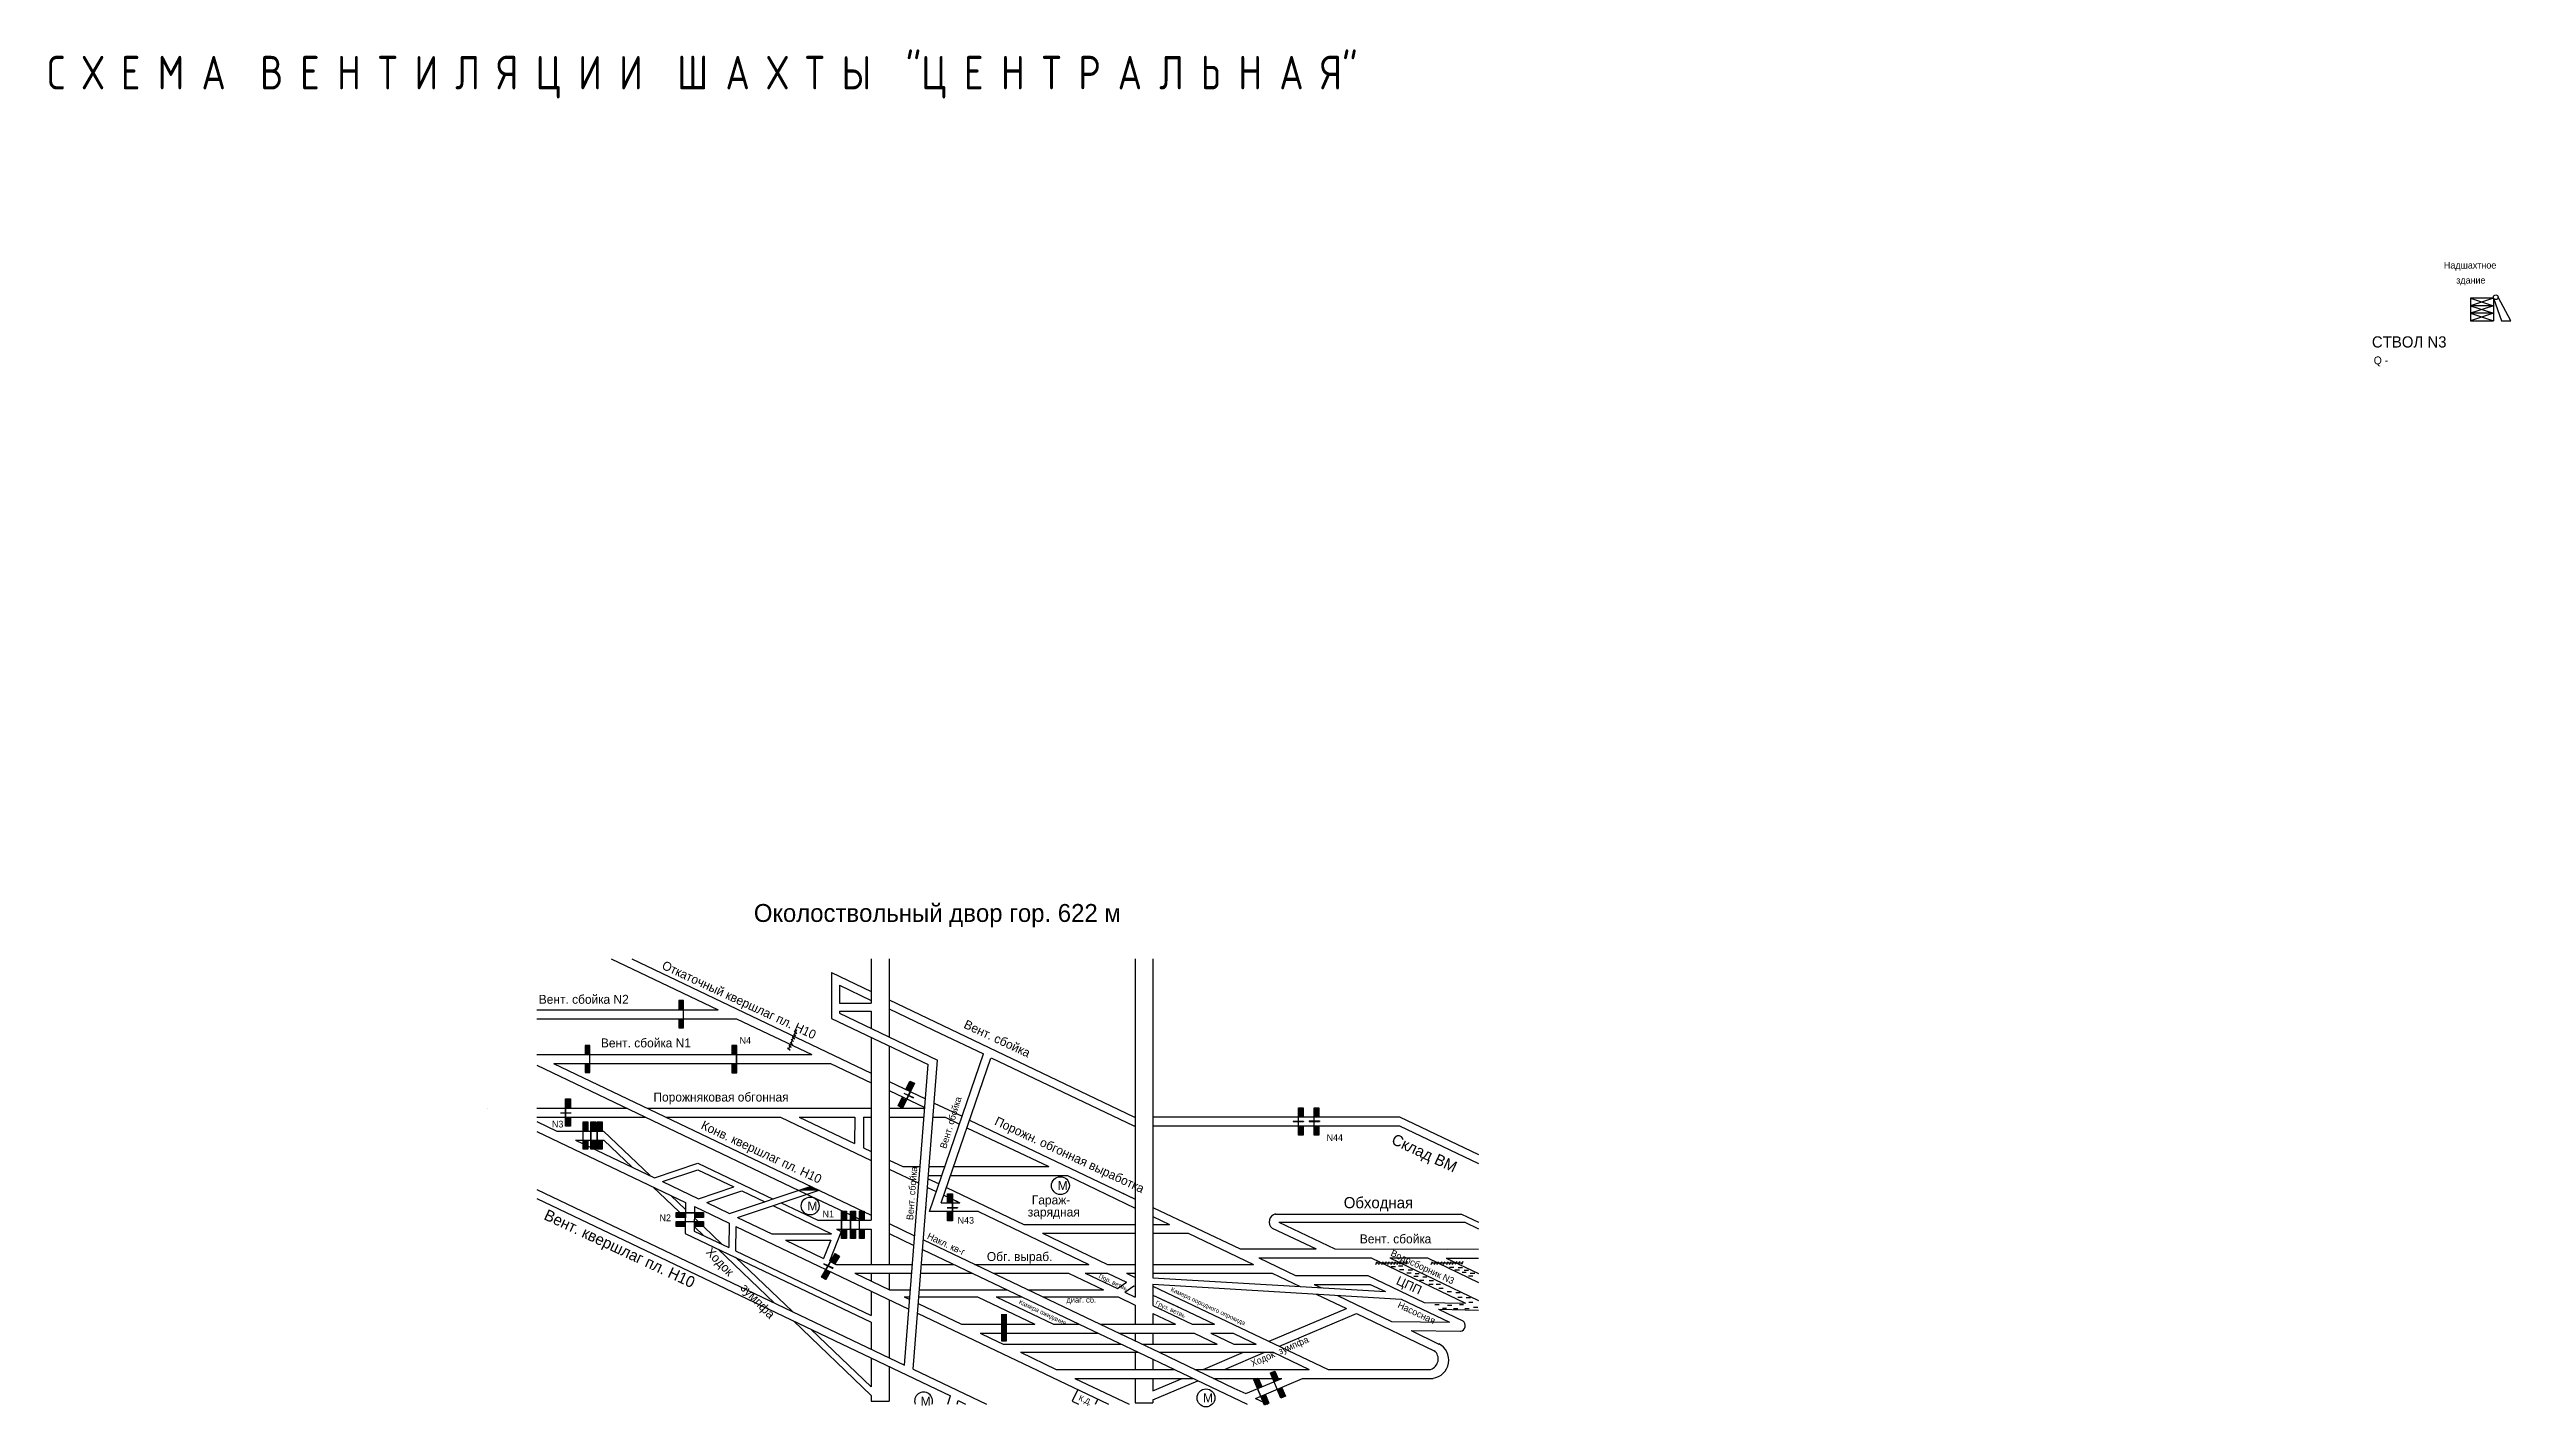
# Model space of a CAD drawing. Header units: millimetres. Extents: x -920 to 181, y -190 to 417.
import ezdxf

# ---------------------------------------------------------------- set-up
doc = ezdxf.new("R2010")
doc.units = ezdxf.units.MM
for name, color, linetype in [('Датчики метана', 7, 'Continuous'), ('Двери', 7, 'Continuous'), ('Номера перемычек', 7, 'Continuous')]:
    doc.layers.add(name, color=color, linetype=linetype)
doc.styles.add('ESKD', font='Eskdwin')

msp = doc.modelspace()

# ---------------------------------------------------------------- hatches: boundary and pattern name
for points in [[(-691.5, -58.3), (-691.5, -58.4), (-689.2, -58.4), (-689.2, -58.3)], [(-686.8, -58.4), (-686.8, -58.3), (-689.1, -58.3), (-689.1, -58.4)], [(-579.5, -91.2), (-585, -93), (-575.9, -92.9)], [(-574, -125.7), (-574, -125.8), (-571.9, -126.8), (-571.9, -126.7)], [(-569.8, -127.9), (-569.7, -127.7), (-571.8, -126.7), (-571.8, -126.9)]]:
    msp.add_hatch(color=256).paths.add_polyline_path(points)
at = {"layer": 'Двери'}
h = msp.add_hatch(color=256, dxfattribs=at)
h.paths.add_polyline_path([(-638.7, -12.3), (-638.7, -8.2), (-636.5, -8.2), (-636.5, -12.3), (-636.6, -12.3), (-636.6, -8.3), (-638.6, -8.3), (-638.6, -12.3)])
h.paths.add_polyline_path([(-636.6, -16.3), (-636.6, -12.3), (-636.5, -12.3), (-636.5, -16.3)])
h.paths.add_polyline_path([(-638.7, -20.4), (-638.7, -16.3), (-638.6, -16.3), (-638.6, -20.3), (-636.6, -20.3), (-636.6, -16.3), (-636.5, -16.3), (-636.5, -20.4)])
h = msp.add_hatch(color=3, dxfattribs=at)
h.paths.add_polyline_path([(-638.6, -8.3), (-636.6, -8.3), (-636.6, -12.3), (-638.6, -12.3)])
h.paths.add_polyline_path([(-636.6, -20.3), (-638.6, -20.3), (-638.6, -16.3), (-636.6, -16.3)])
h = msp.add_hatch(color=256, dxfattribs=at)
h.paths.add_polyline_path([(-680.6, -32.3), (-680.6, -28.2), (-678.4, -28.2), (-678.4, -32.3), (-678.5, -32.3), (-678.5, -28.3), (-680.5, -28.3), (-680.5, -32.3)])
h.paths.add_polyline_path([(-678.5, -36.3), (-678.5, -32.3), (-678.4, -32.3), (-678.4, -36.3)])
h.paths.add_polyline_path([(-680.6, -40.4), (-680.6, -36.3), (-680.5, -36.3), (-680.5, -40.3), (-678.5, -40.3), (-678.5, -36.3), (-678.4, -36.3), (-678.4, -40.4)])
h = msp.add_hatch(color=3, dxfattribs=at)
h.paths.add_polyline_path([(-680.5, -28.3), (-678.5, -28.3), (-678.5, -32.3), (-680.5, -32.3)])
h.paths.add_polyline_path([(-678.5, -40.3), (-680.5, -40.3), (-680.5, -36.3), (-678.5, -36.3)])
h = msp.add_hatch(color=256, dxfattribs=at)
h.paths.add_polyline_path([(-614.9, -32.3), (-614.9, -28.2), (-612.7, -28.2), (-612.7, -32.3), (-612.8, -32.3), (-612.8, -28.3), (-614.8, -28.3), (-614.8, -32.3)])
h.paths.add_polyline_path([(-612.8, -36.3), (-612.8, -32.3), (-612.7, -32.3), (-612.7, -36.3)])
h.paths.add_polyline_path([(-614.9, -40.4), (-614.9, -36.3), (-614.8, -36.3), (-614.8, -40.3), (-612.8, -40.3), (-612.8, -36.3), (-612.7, -36.3), (-612.7, -40.4)])
h = msp.add_hatch(color=3, dxfattribs=at)
h.paths.add_polyline_path([(-614.8, -28.3), (-612.8, -28.3), (-612.8, -32.3), (-614.8, -32.3)])
h.paths.add_polyline_path([(-612.8, -40.3), (-614.8, -40.3), (-614.8, -36.3), (-612.8, -36.3)])
h = msp.add_hatch(color=256, dxfattribs=at)
h.paths.add_polyline_path([(-687.1, -56.2), (-687.1, -52.1), (-689.3, -52.1), (-689.3, -56.2), (-689.2, -56.2), (-689.2, -52.2), (-687.2, -52.2), (-687.2, -56.2)])
h.paths.add_polyline_path([(-689.2, -60.2), (-689.2, -56.2), (-689.3, -56.2), (-689.3, -60.2)])
h.paths.add_polyline_path([(-687.1, -64.3), (-687.1, -60.2), (-687.2, -60.2), (-687.2, -64.2), (-689.2, -64.2), (-689.2, -60.2), (-689.3, -60.2), (-689.3, -64.3)])
h = msp.add_hatch(color=3, dxfattribs=at)
h.paths.add_polyline_path([(-687.2, -52.2), (-689.2, -52.2), (-689.2, -56.2), (-687.2, -56.2)])
h.paths.add_polyline_path([(-689.2, -64.2), (-687.2, -64.2), (-687.2, -60.2), (-689.2, -60.2)])
h = msp.add_hatch(color=256, dxfattribs=at)
h.paths.add_polyline_path([(-538.8, -51.5), (-540.6, -55.2), (-538.6, -56.2), (-536.8, -52.5), (-536.9, -52.4), (-538.6, -56), (-540.4, -55.2), (-538.7, -51.6)])
h.paths.add_polyline_path([(-535.2, -48.8), (-536.9, -52.4), (-536.8, -52.5), (-535.1, -48.8)])
h.paths.add_polyline_path([(-535.3, -44.2), (-537.1, -47.9), (-537, -47.9), (-535.3, -44.3), (-533.5, -45.2), (-535.2, -48.8), (-535.1, -48.8), (-533.3, -45.1)])
h = msp.add_hatch(color=3, dxfattribs=at)
h.paths.add_polyline_path([(-540.4, -55.2), (-538.6, -56), (-536.9, -52.4), (-538.7, -51.6)])
h.paths.add_polyline_path([(-533.5, -45.2), (-535.3, -44.3), (-537, -47.9), (-535.2, -48.8)])
h = msp.add_hatch(color=256, dxfattribs=at)
h.paths.add_polyline_path([(-538, -49.5), (-538, -49.6), (-536, -50.5), (-536, -50.4)])
h.paths.add_polyline_path([(-535.9, -50.5), (-535.9, -50.6), (-533.8, -51.6), (-533.7, -51.5)])
h = msp.add_hatch(color=256, dxfattribs=at)
h.paths.add_polyline_path([(-679.3, -66.5), (-679.3, -62.4), (-681.5, -62.4), (-681.5, -66.5), (-681.4, -66.5), (-681.4, -62.5), (-679.4, -62.5), (-679.4, -66.5)])
h.paths.add_polyline_path([(-681.4, -70.5), (-681.4, -66.5), (-681.5, -66.5), (-681.5, -70.5)])
h.paths.add_polyline_path([(-679.3, -74.6), (-679.3, -70.5), (-679.4, -70.5), (-679.4, -74.5), (-681.4, -74.5), (-681.4, -70.5), (-681.5, -70.5), (-681.5, -74.6)])
h = msp.add_hatch(color=3, dxfattribs=at)
h.paths.add_polyline_path([(-679.4, -62.5), (-681.4, -62.5), (-681.4, -66.5), (-679.4, -66.5)])
h.paths.add_polyline_path([(-681.4, -74.5), (-679.4, -74.5), (-679.4, -70.5), (-681.4, -70.5)])
h = msp.add_hatch(color=256, dxfattribs=at)
h.paths.add_polyline_path([(-675.8, -66.5), (-675.8, -62.4), (-678, -62.4), (-678, -66.5), (-677.9, -66.5), (-677.9, -62.5), (-675.9, -62.5), (-675.9, -66.5)])
h.paths.add_polyline_path([(-677.9, -70.5), (-677.9, -66.5), (-678, -66.5), (-678, -70.5)])
h.paths.add_polyline_path([(-675.8, -74.6), (-675.8, -70.5), (-675.9, -70.5), (-675.9, -74.5), (-677.9, -74.5), (-677.9, -70.5), (-678, -70.5), (-678, -74.6)])
h = msp.add_hatch(color=3, dxfattribs=at)
h.paths.add_polyline_path([(-675.9, -62.5), (-677.9, -62.5), (-677.9, -66.5), (-675.9, -66.5)])
h.paths.add_polyline_path([(-677.9, -74.5), (-675.9, -74.5), (-675.9, -70.5), (-677.9, -70.5)])
h = msp.add_hatch(color=256, dxfattribs=at)
h.paths.add_polyline_path([(-672.9, -66.5), (-672.9, -62.4), (-675.1, -62.4), (-675.1, -66.5), (-675, -66.5), (-675, -62.5), (-673, -62.5), (-673, -66.5)])
h.paths.add_polyline_path([(-675, -70.5), (-675, -66.5), (-675.1, -66.5), (-675.1, -70.5)])
h.paths.add_polyline_path([(-672.9, -74.6), (-672.9, -70.5), (-673, -70.5), (-673, -74.5), (-675, -74.5), (-675, -70.5), (-675.1, -70.5), (-675.1, -74.6)])
h = msp.add_hatch(color=3, dxfattribs=at)
h.paths.add_polyline_path([(-673, -62.5), (-675, -62.5), (-675, -66.5), (-673, -66.5)])
h.paths.add_polyline_path([(-675, -74.5), (-673, -74.5), (-673, -70.5), (-675, -70.5)])
h = msp.add_hatch(color=256, dxfattribs=at)
h.paths.add_polyline_path([(-359.4, -60.2), (-359.4, -56.1), (-361.6, -56.1), (-361.6, -60.2), (-361.5, -60.2), (-361.5, -56.2), (-359.5, -56.2), (-359.5, -60.2)])
h.paths.add_polyline_path([(-361.5, -64.2), (-361.5, -60.2), (-361.6, -60.2), (-361.6, -64.2)])
h.paths.add_polyline_path([(-359.4, -68.3), (-359.4, -64.2), (-359.5, -64.2), (-359.5, -68.2), (-361.5, -68.2), (-361.5, -64.2), (-361.6, -64.2), (-361.6, -68.3)])
h = msp.add_hatch(color=3, dxfattribs=at)
h.paths.add_polyline_path([(-359.5, -56.2), (-361.5, -56.2), (-361.5, -60.2), (-359.5, -60.2)])
h.paths.add_polyline_path([(-361.5, -68.2), (-359.5, -68.2), (-359.5, -64.2), (-361.5, -64.2)])
h = msp.add_hatch(color=256, dxfattribs=at)
h.paths.add_polyline_path([(-352.4, -60.2), (-352.4, -56.1), (-354.6, -56.1), (-354.6, -60.2), (-354.5, -60.2), (-354.5, -56.2), (-352.5, -56.2), (-352.5, -60.2)])
h.paths.add_polyline_path([(-354.5, -64.2), (-354.5, -60.2), (-354.6, -60.2), (-354.6, -64.2)])
h.paths.add_polyline_path([(-352.4, -68.3), (-352.4, -64.2), (-352.5, -64.2), (-352.5, -68.2), (-354.5, -68.2), (-354.5, -64.2), (-354.6, -64.2), (-354.6, -68.3)])
h = msp.add_hatch(color=3, dxfattribs=at)
h.paths.add_polyline_path([(-352.5, -56.2), (-354.5, -56.2), (-354.5, -60.2), (-352.5, -60.2)])
h.paths.add_polyline_path([(-354.5, -68.2), (-352.5, -68.2), (-352.5, -64.2), (-354.5, -64.2)])
h = msp.add_hatch(color=256, dxfattribs=at)
h.paths.add_polyline_path([(-518.5, -102.6), (-518.5, -106.7), (-516.3, -106.7), (-516.3, -102.6), (-516.4, -102.6), (-516.4, -106.6), (-518.4, -106.6), (-518.4, -102.6)])
h.paths.add_polyline_path([(-516.4, -98.6), (-516.4, -102.6), (-516.3, -102.6), (-516.3, -98.6)])
h.paths.add_polyline_path([(-518.5, -94.5), (-518.5, -98.6), (-518.4, -98.6), (-518.4, -94.6), (-516.4, -94.6), (-516.4, -98.6), (-516.3, -98.6), (-516.3, -94.5)])
h = msp.add_hatch(color=3, dxfattribs=at)
h.paths.add_polyline_path([(-518.4, -106.6), (-516.4, -106.6), (-516.4, -102.6), (-518.4, -102.6)])
h.paths.add_polyline_path([(-516.4, -94.6), (-518.4, -94.6), (-518.4, -98.6), (-516.4, -98.6)])
h = msp.add_hatch(color=256, dxfattribs=at)
h.paths.add_polyline_path([(-631.7, -105.1), (-627.6, -105.1), (-627.6, -102.9), (-631.7, -102.9), (-631.7, -103), (-627.7, -103), (-627.7, -105), (-631.7, -105)])
h.paths.add_polyline_path([(-635.7, -103), (-631.7, -103), (-631.7, -102.9), (-635.7, -102.9)])
h.paths.add_polyline_path([(-639.8, -105.1), (-635.7, -105.1), (-635.7, -105), (-639.7, -105), (-639.7, -103), (-635.7, -103), (-635.7, -102.9), (-639.8, -102.9)])
h = msp.add_hatch(color=256, dxfattribs=at)
h.paths.add_polyline_path([(-631.7, -109.1), (-627.6, -109.1), (-627.6, -106.9), (-631.7, -106.9), (-631.7, -107), (-627.7, -107), (-627.7, -109), (-631.7, -109)])
h.paths.add_polyline_path([(-635.7, -107), (-631.7, -107), (-631.7, -106.9), (-635.7, -106.9)])
h.paths.add_polyline_path([(-639.8, -109.1), (-635.7, -109.1), (-635.7, -109), (-639.7, -109), (-639.7, -107), (-635.7, -107), (-635.7, -106.9), (-639.8, -106.9)])
h = msp.add_hatch(color=3, dxfattribs=at)
h.paths.add_polyline_path([(-627.7, -105), (-627.7, -103), (-631.7, -103), (-631.7, -105)])
h.paths.add_polyline_path([(-639.7, -103), (-639.7, -105), (-635.7, -105), (-635.7, -103)])
h = msp.add_hatch(color=3, dxfattribs=at)
h.paths.add_polyline_path([(-627.7, -109), (-627.7, -107), (-631.7, -107), (-631.7, -109)])
h.paths.add_polyline_path([(-639.7, -107), (-639.7, -109), (-635.7, -109), (-635.7, -107)])
h = msp.add_hatch(color=256, dxfattribs=at)
h.paths.add_polyline_path([(-563.7, -106.4), (-563.7, -102.3), (-565.9, -102.3), (-565.9, -106.4), (-565.8, -106.4), (-565.8, -102.4), (-563.8, -102.4), (-563.8, -106.4)])
h.paths.add_polyline_path([(-565.8, -110.4), (-565.8, -106.4), (-565.9, -106.4), (-565.9, -110.4)])
h.paths.add_polyline_path([(-563.7, -114.5), (-563.7, -110.4), (-563.8, -110.4), (-563.8, -114.4), (-565.8, -114.4), (-565.8, -110.4), (-565.9, -110.4), (-565.9, -114.5)])
h = msp.add_hatch(color=3, dxfattribs=at)
h.paths.add_polyline_path([(-563.8, -102.4), (-565.8, -102.4), (-565.8, -106.4), (-563.8, -106.4)])
h.paths.add_polyline_path([(-565.8, -114.4), (-563.8, -114.4), (-563.8, -110.4), (-565.8, -110.4)])
h = msp.add_hatch(color=256, dxfattribs=at)
h.paths.add_polyline_path([(-559.7, -106.4), (-559.7, -102.3), (-561.9, -102.3), (-561.9, -106.4), (-561.8, -106.4), (-561.8, -102.4), (-559.8, -102.4), (-559.8, -106.4)])
h.paths.add_polyline_path([(-561.8, -110.4), (-561.8, -106.4), (-561.9, -106.4), (-561.9, -110.4)])
h.paths.add_polyline_path([(-559.7, -114.5), (-559.7, -110.4), (-559.8, -110.4), (-559.8, -114.4), (-561.8, -114.4), (-561.8, -110.4), (-561.9, -110.4), (-561.9, -114.5)])
h = msp.add_hatch(color=3, dxfattribs=at)
h.paths.add_polyline_path([(-559.8, -102.4), (-561.8, -102.4), (-561.8, -106.4), (-559.8, -106.4)])
h.paths.add_polyline_path([(-561.8, -114.4), (-559.8, -114.4), (-559.8, -110.4), (-561.8, -110.4)])
h = msp.add_hatch(color=256, dxfattribs=at)
h.paths.add_polyline_path([(-555.7, -106.4), (-555.7, -102.3), (-557.9, -102.3), (-557.9, -106.4), (-557.8, -106.4), (-557.8, -102.4), (-555.8, -102.4), (-555.8, -106.4)])
h.paths.add_polyline_path([(-557.8, -110.4), (-557.8, -106.4), (-557.9, -106.4), (-557.9, -110.4)])
h.paths.add_polyline_path([(-555.7, -114.5), (-555.7, -110.4), (-555.8, -110.4), (-555.8, -114.4), (-557.8, -114.4), (-557.8, -110.4), (-557.9, -110.4), (-557.9, -114.5)])
h = msp.add_hatch(color=3, dxfattribs=at)
h.paths.add_polyline_path([(-555.8, -102.4), (-557.8, -102.4), (-557.8, -106.4), (-555.8, -106.4)])
h.paths.add_polyline_path([(-557.8, -114.4), (-555.8, -114.4), (-555.8, -110.4), (-557.8, -110.4)])
h = msp.add_hatch(color=256, dxfattribs=at)
h.paths.add_polyline_path([(-568.9, -125.9), (-566.8, -122.4), (-568.8, -121.3), (-570.8, -124.8), (-570.7, -124.9), (-568.7, -121.4), (-567, -122.4), (-569, -125.9)])
h.paths.add_polyline_path([(-572.7, -128.3), (-570.7, -124.9), (-570.8, -124.8), (-572.8, -128.3)])
h.paths.add_polyline_path([(-572.9, -132.9), (-570.9, -129.4), (-571, -129.3), (-573, -132.8), (-574.7, -131.8), (-572.7, -128.3), (-572.8, -128.3), (-574.8, -131.8)])
h = msp.add_hatch(color=3, dxfattribs=at)
h.paths.add_polyline_path([(-567, -122.4), (-568.7, -121.4), (-570.7, -124.9), (-569, -125.9)])
h.paths.add_polyline_path([(-574.7, -131.8), (-573, -132.8), (-571, -129.3), (-572.7, -128.3)])
h = msp.add_hatch(color=256, dxfattribs=at)
h.paths.add_polyline_path([(-492.1, -160.5), (-492.1, -156.4), (-492.2, -156.4), (-492.2, -160.4), (-494.2, -160.4), (-494.2, -156.4), (-494.3, -156.4), (-494.3, -160.5)])
h.paths.add_polyline_path([(-492.2, -156.4), (-492.1, -156.4), (-492.1, -148.3), (-494.3, -148.3), (-494.3, -156.4), (-494.2, -156.4), (-494.2, -148.4), (-492.2, -148.4)])
h = msp.add_hatch(color=3, dxfattribs=at)
h.paths.add_polyline_path([(-494.2, -160.4), (-492.2, -160.4), (-492.2, -156.4), (-494.2, -156.4)])
h.paths.add_polyline_path([(-492.2, -152.4), (-494.2, -152.4), (-494.2, -156.4), (-492.2, -156.4)])
h.paths.add_polyline_path([(-492.2, -152.4), (-492.2, -148.4), (-494.2, -148.4), (-494.2, -152.4)])
h = msp.add_hatch(color=256, dxfattribs=at)
h.paths.add_polyline_path([(-370.5, -177.6), (-372.1, -173.8), (-374.1, -174.6), (-372.5, -178.4), (-372.5, -178.4), (-374, -174.7), (-372.2, -173.9), (-370.6, -177.6)])
h.paths.add_polyline_path([(-370.9, -182.1), (-372.5, -178.4), (-372.5, -178.4), (-371, -182.1)])
h.paths.add_polyline_path([(-367.4, -185), (-369, -181.3), (-369.1, -181.3), (-367.5, -185), (-369.4, -185.8), (-370.9, -182.1), (-371, -182.1), (-369.4, -185.9)])
h = msp.add_hatch(color=3, dxfattribs=at)
h.paths.add_polyline_path([(-372.2, -173.9), (-374, -174.7), (-372.5, -178.4), (-370.6, -177.6)])
h.paths.add_polyline_path([(-369.4, -185.8), (-367.5, -185), (-369.1, -181.3), (-370.9, -182.1)])
h = msp.add_hatch(color=256, dxfattribs=at)
h.paths.add_polyline_path([(-377.9, -180.7), (-379.5, -176.9), (-381.5, -177.7), (-379.9, -181.5), (-379.8, -181.5), (-381.4, -177.8), (-379.5, -177), (-378, -180.7)])
h.paths.add_polyline_path([(-378.3, -185.2), (-379.8, -181.5), (-379.9, -181.5), (-378.4, -185.2)])
h.paths.add_polyline_path([(-374.8, -188.1), (-376.3, -184.4), (-376.4, -184.4), (-374.9, -188.1), (-376.7, -188.9), (-378.3, -185.2), (-378.4, -185.2), (-376.8, -189)])
h = msp.add_hatch(color=3, dxfattribs=at)
h.paths.add_polyline_path([(-379.5, -177), (-381.4, -177.8), (-379.8, -181.5), (-378, -180.7)])
h.paths.add_polyline_path([(-376.7, -188.9), (-374.9, -188.1), (-376.4, -184.4), (-378.3, -185.2)])

# ---------------------------------------------------------------- linework, layer by layer
for p, q in [((172.9, 305.8), (162.6, 302.5)), ((162.6, 305.8), (172.9, 302.5)), ((172.9, 305.8), (162.6, 305.8)), ((162.6, 305.8), (162.6, 295.8)), ((162.6, 302.5), (172.9, 299.2)), ((172.9, 302.5), (162.6, 299.2)), ((172.9, 302.5), (162.6, 302.5)), ((172.9, 299.2), (162.6, 295.8)), ((162.6, 299.2), (172.9, 295.8)), ((172.9, 299.2), (162.6, 299.2)), ((172.9, 305.8), (176.4, 295.8)), ((172.9, 305.8), (172.9, 295.8)), ((180.6, 295.8), (174.9, 306.3)), ((162.6, 295.8), (172.9, 295.8)), ((162.6, 295.8), (162.6, 295.8)), ((176.4, 295.8), (180.6, 295.8)), ((-668.9, 10.5), (-621.1, -12.3)), ((-659.6, 10.5), (-552.6, -40.6)), ((-570.4, 4.4), (-552.6, -4.1)), ((-570.4, 4.4), (-570.4, -16.2)), ((-552.6, 10.5), (-552.6, -9.3)), ((-544.6, 10.5), (-544.6, -7.9)), ((-434.6, 10.5), (-434.6, -140.7)), ((-426.6, 10.5), (-426.6, -132.1)), ((-566.8, -1.3), (-552.6, -8.1)), ((-566.8, -1.3), (-566.8, -9.3)), ((-566.8, -9.3), (-552.6, -9.3)), ((-544.6, -7.9), (-544.6, -24.4)), ((-544.6, -7.9), (-435.1, -60.2)), ((-702.2, -12.3), (-621.1, -12.3)), ((-702.2, -16.3), (-612.8, -16.3)), ((-612.8, -16.3), (-579.2, -32.3)), ((-586, -21.3), (-589.7, -30.2)), ((-587, -21.8), (-585.9, -22.9)), ((-570.4, -16.2), (-527.1, -36.8)), ((-566.8, -12.9), (-552.6, -12.9)), ((-566.8, -12.9), (-566.8, -13.8)), ((-566.8, -13.8), (-522.9, -34.8)), ((-552.6, -12.9), (-552.6, -20.6)), ((-544.6, -11.9), (-521.3, -23)), ((-702.2, -32.3), (-579.2, -32.3)), ((-590, -29.3), (-588.9, -30.4)), ((-589.4, -28), (-588.4, -29.1)), ((-588.9, -26.8), (-587.8, -27.9)), ((-588.4, -25.4), (-587.3, -26.5)), ((-587.9, -24.2), (-586.8, -25.3)), ((-587.4, -23), (-586.4, -24.1)), ((-552.6, -24.7), (-552.6, -106.4)), ((-544.6, -28.5), (-544.6, -126.1)), ((-526.5, -102.5), (-502.4, -32)), ((-522, -22.7), (-502.4, -32)), ((-702.2, -37.1), (-585, -93)), ((-694.7, -36.3), (-552.6, -104.1)), ((-694.6, -36.3), (-570.8, -36.3)), ((-570.8, -36.3), (-552.6, -45)), ((-537.8, -171.1), (-527.1, -36.8)), ((-533.9, -173), (-522.9, -34.8)), ((-521.3, -98.6), (-499.1, -33.9)), ((-499, -33.7), (-435.1, -64.2)), ((-544.6, -44.4), (-528.3, -52.1)), ((-544.6, -48.4), (-528.6, -56)), ((-524.5, -54), (-512, -59.9)), ((-724, -56.3), (-724, -56.3)), ((-702.2, -56.3), (-662, -56.3)), ((-702.2, -60.3), (-653.6, -60.3)), ((-702.2, -62.3), (-693.2, -66.5)), ((-652.7, -56.3), (-552.6, -56.3)), ((-644.3, -60.3), (-593.2, -60.3)), ((-593.2, -60.3), (-552.6, -79.7)), ((-584.8, -60.3), (-560.1, -72.1)), ((-584.8, -60.3), (-560, -60.3)), ((-560, -60.3), (-560.1, -72.1)), ((-556, -60.3), (-556.1, -74)), ((-556, -60.3), (-552.6, -60.3)), ((-544.6, -56.3), (-528.7, -56.3)), ((-544.6, -60.3), (-529, -60.3)), ((-525, -60.3), (-519.6, -60.3)), ((-519.6, -60.3), (-513.1, -63.4)), ((-509.8, -65), (-473.2, -82.4)), ((-508.6, -61.6), (-434.6, -96.9)), ((-435.1, -60.2), (-434.6, -60.2)), ((-435.1, -64.2), (-434.6, -64.2)), ((-426.6, -60.2), (-316.3, -60.2)), ((-426.6, -64.2), (-316.3, -64.2)), ((-316.3, -60.2), (-281, -77)), ((-316.3, -64.2), (-281, -81)), ((-702.2, -66.7), (-635.6, -98.5)), ((-693.2, -66.5), (-672.3, -66.5)), ((-684.9, -70.5), (-672.2, -70.5)), ((-684.9, -70.5), (-649.6, -87.4)), ((-651.5, -86.4), (-672.3, -66.5)), ((-659.5, -82.6), (-672.2, -70.5)), ((-556.1, -74), (-552.6, -75.7)), ((-649.6, -87.4), (-630.1, -80.9)), ((-645.9, -89.1), (-630.1, -83.9)), ((-630.1, -80.9), (-596.5, -96.9)), ((-630.1, -83.9), (-614.1, -91.5)), ((-544.6, -79.5), (-538.4, -82.4)), ((-544.6, -83.5), (-531.3, -89.8)), ((-538.4, -82.4), (-530.7, -82.4)), ((-527.1, -87.8), (-522.3, -90.1)), ((-527, -86.4), (-521, -86.4)), ((-526.7, -82.4), (-519.7, -82.4)), ((-517.1, -86.4), (-464.8, -86.4)), ((-517.1, -86.4), (-516.2, -86.4)), ((-515.7, -82.4), (-473.2, -82.4)), ((-515.7, -82.4), (-515.2, -82.4)), ((-464.8, -86.4), (-434.6, -100.9)), ((-702.2, -92.7), (-537.8, -171.1)), ((-702.2, -96.7), (-517.2, -184.9)), ((-635.7, -105.3), (-650.2, -91.5)), ((-645.9, -89.1), (-629.8, -96.8)), ((-635.7, -101.6), (-642.2, -95.3)), ((-635.6, -98.5), (-635.8, -112.3)), ((-629.8, -96.8), (-614.1, -91.5)), ((-626.2, -98.5), (-610.4, -93.2)), ((-626.2, -98.5), (-616, -103.4)), ((-616, -103.4), (-579.5, -91.2)), ((-612.4, -105.1), (-575.9, -92.9)), ((-610.4, -93.2), (-600.2, -98.1)), ((-592.9, -98.6), (-576.5, -106.4)), ((-575.9, -92.9), (-585, -93)), ((-585, -93), (-556.8, -106.4)), ((-585, -93), (-585, -93)), ((-585, -93), (-585, -93)), ((-527.4, -91.7), (-523.5, -93.5)), ((-521.3, -98.6), (-513, -98.6)), ((-520.1, -95.2), (-514.1, -98)), ((-518.9, -91.7), (-484.4, -108.2)), ((-518.9, -91.7), (-517.7, -92.3)), ((-515.2, -97.5), (-513, -98.6)), ((-442.3, -93.2), (-434.6, -96.9)), ((-631.7, -100.3), (-631.8, -111.2)), ((-627.4, -113.3), (-631.8, -109.1)), ((-631.7, -100.3), (-616.1, -107.7)), ((-619.4, -117.1), (-631.7, -105.3)), ((-616.1, -107.7), (-616.3, -118.6)), ((-613.1, -109.2), (-613.3, -120)), ((-613.1, -109.2), (-535.8, -146.1)), ((-612.4, -105.1), (-597.1, -112.4)), ((-596.6, -99.8), (-570.3, -112.4)), ((-576.5, -106.4), (-552.6, -106.4)), ((-544.6, -107.9), (-533.2, -113.3)), ((-504.7, -102.5), (-526.5, -102.5)), ((-504.7, -102.5), (-455.3, -126.1)), ((-484.4, -108.2), (-434.6, -108.2)), ((-426.6, -100.7), (-387.6, -119.2)), ((-426.6, -104.7), (-419.2, -108.2)), ((-426.6, -108.2), (-419.2, -108.2)), ((-373.3, -109.9), (-353.7, -119.2)), ((-371.8, -103.6), (-288.6, -103.6)), ((-370.3, -107.3), (-287.1, -107.3)), ((-370.3, -107.3), (-345.3, -119.2)), ((-288.6, -103.6), (-281, -107.2)), ((-287.1, -107.3), (-281, -110.2)), ((-635.8, -112.3), (-552.6, -152)), ((-631.8, -111.2), (-616.3, -118.6)), ((-595.8, -143.4), (-621.1, -119.3)), ((-613.3, -120), (-552.6, -149)), ((-597.1, -112.4), (-570.3, -112.4)), ((-591, -115.3), (-570.7, -115.3)), ((-591, -115.3), (-574.2, -123.3)), ((-570.7, -115.3), (-574, -123.4)), ((-566, -111.4), (-571.3, -124.7)), ((-568.1, -110.4), (-552.6, -110.4)), ((-568.1, -110.4), (-566, -111.4)), ((-552.6, -110.4), (-552.6, -126.1)), ((-544.6, -112.3), (-533.5, -117.6)), ((-529.7, -119.4), (-459.6, -152.8)), ((-529.3, -115.1), (-450.3, -152.8)), ((-476, -112.2), (-434.6, -112.2)), ((-476, -112.2), (-446.9, -126.1)), ((-426.6, -112.2), (-410.8, -112.2)), ((-410.8, -112.2), (-381.7, -126.1)), ((-387.6, -119.2), (-376.7, -119.2)), ((-387.6, -119.2), (-353.7, -119.2)), ((-345.3, -119.2), (-281, -119.3)), ((-345.3, -119.2), (-295.1, -119.3)), ((-587.8, -147.2), (-613.3, -122.9)), ((-574.2, -123.3), (-574, -123.4)), ((-571.3, -124.7), (-568.4, -126.1)), ((-568.4, -126.1), (-534.2, -126.1)), ((-560, -130.1), (-534.5, -130.1)), ((-560, -130.1), (-544.5, -137.5)), ((-552.6, -130.1), (-552.6, -133.6)), ((-544.6, -130.1), (-544.6, -137.4)), ((-530.5, -130.1), (-507.3, -130.1)), ((-530.2, -126.1), (-515.7, -126.1)), ((-506.4, -126.1), (-455.3, -126.1)), ((-498, -130.1), (-464.4, -130.1)), ((-464.4, -130.1), (-448.8, -137.5)), ((-456.9, -130.1), (-442.5, -136.9)), ((-456.9, -130.1), (-446.9, -130.1)), ((-446.9, -126.1), (-434.6, -126.1)), ((-446.9, -130.1), (-438.5, -134.1)), ((-438.5, -130.1), (-434.6, -131.9)), ((-438.5, -130.1), (-434.6, -130.1)), ((-426.6, -126.1), (-381.7, -126.1)), ((-426.6, -130.1), (-373.3, -130.1)), ((-426.6, -132.1), (-322.6, -138.3)), ((-379.2, -123.2), (-329.1, -123.2)), ((-379.2, -123.2), (-366.6, -123.2)), ((-379.2, -123.2), (-362.9, -131.1)), ((-373.3, -130.1), (-360.8, -136)), ((-362.9, -131.1), (-330.6, -131.1)), ((-333, -123.2), (-329.1, -123.2)), ((-330.6, -131.1), (-305.4, -143.1)), ((-329.1, -123.2), (-286.9, -143.4)), ((-326.5, -124.9), (-327.1, -126.3)), ((-312.8, -125.5), (-326.9, -125.5)), ((-325.1, -124.9), (-325.7, -126.3)), ((-323.8, -124.9), (-324.4, -126.3)), ((-322.4, -124.9), (-323, -126.3)), ((-321.1, -125), (-321.7, -126.3)), ((-320.7, -123.2), (-281, -142.2)), ((-320.7, -123.2), (-303.9, -123.2)), ((-319.6, -124.9), (-320.2, -126.3)), ((-320.1, -127), (-318.1, -127)), ((-318.3, -124.9), (-318.9, -126.3)), ((-317, -124.9), (-317.6, -126.3)), ((-316.8, -126.8), (-314.9, -126.8)), ((-315.7, -124.8), (-316.3, -126.2)), ((-316.3, -128.4), (-314.4, -128.4)), ((-314.4, -124.8), (-315, -126.2)), ((-313, -124.8), (-313.6, -126.2)), ((-313.1, -129.9), (-311.2, -129.9)), ((-312.5, -128.6), (-310.6, -128.6)), ((-309.9, -131.4), (-308, -131.4)), ((-309.4, -130.2), (-307.5, -130.2)), ((-306, -131.7), (-304.1, -131.7)), ((-303.9, -123.2), (-281, -134.2)), ((-301.7, -124.9), (-302.3, -126.3)), ((-288, -125.5), (-302.1, -125.5)), ((-300.3, -124.9), (-300.9, -126.3)), ((-299, -124.9), (-299.6, -126.3)), ((-297.6, -124.9), (-298.2, -126.3)), ((-296.3, -125), (-296.9, -126.3)), ((-295.5, -123.3), (-281, -130.2)), ((-295.5, -123.3), (-281, -123.3)), ((-294.8, -124.9), (-295.4, -126.3)), ((-293.4, -124.9), (-294.1, -126.3)), ((-294, -127.3), (-292.1, -127.3)), ((-292.2, -124.9), (-292.8, -126.3)), ((-291.6, -128.6), (-289.6, -128.6)), ((-290.9, -124.8), (-291.5, -126.2)), ((-289.5, -124.8), (-290.1, -126.2)), ((-290.1, -127.5), (-288.2, -127.5)), ((-288.1, -124.8), (-288.7, -126.2)), ((-288.4, -129.6), (-286.5, -129.6)), ((-287.4, -128.7), (-285.5, -128.7)), ((-285.5, -131.2), (-283.6, -131.2)), ((-284.7, -130), (-282.7, -130)), ((-552.6, -138.1), (-552.6, -149)), ((-544.6, -141.9), (-544.6, -167.9)), ((-544.5, -137.5), (-535.1, -137.5)), ((-537.9, -140.6), (-535.4, -140.6)), ((-537.9, -140.6), (-535.4, -141.8)), ((-531.3, -140.6), (-505.1, -140.6)), ((-531.1, -137.5), (-491.8, -137.5)), ((-505.1, -140.6), (-479.5, -152.8)), ((-496.7, -140.6), (-471.1, -152.8)), ((-496.7, -140.6), (-485.2, -140.6)), ((-482.5, -137.5), (-466.6, -137.5)), ((-475.9, -140.6), (-442.2, -140.6)), ((-466.6, -137.5), (-448.8, -137.5)), ((-442.5, -136.9), (-438.5, -134.1)), ((-442.2, -140.6), (-434.6, -144.3)), ((-439.2, -138.5), (-435.2, -135.7)), ((-439.2, -138.5), (-434.6, -140.7)), ((-435.2, -135.7), (-434.6, -135.9)), ((-426.6, -135), (-315.6, -141.7)), ((-426.6, -135), (-426.6, -144.5)), ((-426.6, -135.8), (-348.3, -173.1)), ((-426.6, -139.8), (-413.9, -145.8)), ((-426.6, -139.8), (-415.4, -145.1)), ((-354.5, -135.1), (-351.2, -136.6)), ((-354.5, -135.1), (-329.5, -135.1)), ((-353.7, -139.4), (-340.1, -145.9)), ((-344.1, -140), (-319.9, -151.6)), ((-329.5, -135.1), (-322.6, -138.3)), ((-315.6, -141.7), (-294, -152)), ((-307.4, -133.1), (-305.5, -133.1)), ((-305.4, -143.1), (-286.9, -143.4)), ((-303.2, -134.9), (-301.3, -134.9)), ((-303.1, -133.3), (-301.1, -133.3)), ((-299.9, -134.9), (-298, -134.9)), ((-298.7, -136.8), (-296.8, -136.8)), ((-295.1, -138.3), (-293.1, -138.3)), ((-291.2, -138.7), (-289.2, -138.7)), ((-290.3, -140.7), (-288.4, -140.7)), ((-286.6, -140.9), (-284.6, -140.9)), ((-285.4, -143), (-283.5, -143)), ((-552.6, -184.7), (-587.4, -151.4)), ((-552.6, -152), (-552.6, -164.1)), ((-552.6, -152.4), (-552.6, -164.1)), ((-531.9, -147.9), (-446.5, -188.6)), ((-531.6, -143.6), (-512.3, -152.8)), ((-512.3, -152.8), (-479.5, -152.8)), ((-471.1, -152.8), (-459.6, -152.8)), ((-459.6, -152.8), (-433.2, -165.4)), ((-450.3, -152.8), (-416.6, -152.8)), ((-450.3, -152.8), (-447.7, -152.8)), ((-450.3, -152.8), (-423.9, -165.4)), ((-434.6, -144.3), (-434.6, -152.8)), ((-426.6, -144.5), (-409.1, -152.8)), ((-426.6, -148.1), (-416.6, -152.8)), ((-426.6, -148.1), (-426.6, -152.5)), ((-426.6, -152.5), (-426.6, -152.8)), ((-413.9, -145.8), (-399.1, -152.8)), ((-409.1, -152.8), (-399.1, -152.8)), ((-374.6, -160.5), (-340.1, -145.9)), ((-370.1, -162.7), (-335.6, -148.1)), ((-335.6, -148.1), (-300.8, -164.7)), ((-319.9, -151.6), (-294, -152)), ((-300.5, -144.1), (-298.6, -144.1)), ((-298.9, -146.2), (-288, -151.4)), ((-298.9, -146.2), (-281, -146.5)), ((-297.2, -145.7), (-295.3, -145.7)), ((-294.9, -144.4), (-293, -144.4)), ((-292.2, -145.8), (-290.3, -145.8)), ((-289.6, -144.1), (-287.7, -144.1)), ((-287.2, -145.9), (-285.2, -145.9)), ((-283.3, -145.2), (-281.4, -145.2)), ((-552.6, -180.9), (-579.4, -155.2)), ((-503.9, -156.8), (-471.1, -156.8)), ((-503.9, -156.8), (-499.2, -159.1)), ((-499.2, -159.1), (-493.6, -161.7)), ((-493.6, -161.7), (-460.9, -161.7)), ((-471.1, -156.8), (-451.2, -156.8)), ((-460.9, -161.7), (-440.9, -161.7)), ((-441.9, -156.8), (-408.2, -156.8)), ((-441.9, -156.8), (-439.3, -156.8)), ((-441.9, -161.7), (-440.9, -161.7)), ((-434.6, -156.8), (-434.6, -160.3)), ((-431.6, -161.7), (-397.9, -161.7)), ((-426.6, -156.8), (-426.6, -161.7)), ((-408.2, -156.8), (-397.9, -161.7)), ((-400.8, -156.8), (-390.5, -161.7)), ((-400.8, -156.8), (-390.8, -156.8)), ((-390.8, -156.8), (-386.1, -159.1)), ((-390.5, -161.7), (-380.5, -161.7)), ((-386.1, -159.1), (-380.5, -161.7)), ((-311.2, -155.7), (-289, -156)), ((-311.2, -155.7), (-298.7, -161.7)), ((-552.6, -168.1), (-552.6, -180.9)), ((-544.6, -171.9), (-544.6, -187.3)), ((-533.9, -173), (-501.1, -188.6)), ((-485.9, -165.4), (-439.3, -165.4)), ((-485.9, -165.4), (-469.9, -173.1)), ((-469.9, -173.1), (-417.2, -173.1)), ((-441.9, -165.4), (-433.2, -165.4)), ((-434.6, -165.4), (-434.6, -173.1)), ((-433.2, -165.4), (-384.5, -188.6)), ((-426.6, -168.6), (-426.6, -173.1)), ((-423.9, -165.4), (-390.5, -181.4)), ((-423.9, -165.4), (-372.8, -165.4)), ((-407.9, -173.1), (-356.7, -173.1)), ((-404.2, -173.1), (-386.1, -165.4)), ((-394.6, -173.1), (-376.6, -165.4)), ((-379.4, -173.1), (-379.4, -173.1)), ((-372.8, -165.4), (-356.7, -173.1)), ((-348.3, -173.1), (-302.5, -173.1)), ((-552.6, -184.7), (-552.6, -187.3)), ((-518.4, -188.6), (-517.2, -184.9)), ((-514.2, -188.6), (-513.7, -187)), ((-513.7, -187), (-510.4, -188.6)), ((-460.2, -182.1), (-462.7, -187.3)), ((-461.5, -177.1), (-408.8, -177.1)), ((-461.5, -177.1), (-437.3, -188.6)), ((-452.3, -188.6), (-451.2, -186.4)), ((-434.6, -177.1), (-434.6, -188)), ((-426.6, -177.1), (-426.6, -182.6)), ((-426.6, -182.6), (-413.6, -177.1)), ((-426.6, -186.6), (-406.5, -178.1)), ((-426.6, -186.6), (-426.6, -188)), ((-399.5, -177.1), (-390.5, -177.1)), ((-390.5, -177.1), (-369, -177.1)), ((-390.5, -181.4), (-385.1, -183.9)), ((-385.1, -183.9), (-369, -177.1)), ((-380.8, -186), (-359.8, -177.1)), ((-380.8, -186), (-375.3, -188.6)), ((-359.8, -177.1), (-301.3, -177.1)), ((-552.6, -187.3), (-544.6, -187.3)), ((-462.7, -187.3), (-459.9, -188.6)), ((-434.6, -188), (-434.6, -188)), ((-434.6, -188), (-426.6, -188))]:
    msp.add_line(p, q)
msp.add_circle((173.9, 306.3), 1.04)
for centre, radius, start, end in [((-371, -107.1), 3.64, 102.9257, 229.8042), ((-289.5, -153.5), 2.55, 280.4086, 55.1796), ((-304, -168.4), 4.95, 288.4962, 48.7743), ((-302.6, -168.9), 8.24, 278.7768, 62.0091)]:
    msp.add_arc(centre, radius, start, end)
at = {"layer": 'Датчики метана', "color": 7}
for centre in [(-468, -90.9), (-579.9, -100), (-402.9, -185.8)]:
    msp.add_circle(centre, 4, dxfattribs=at)
msp.add_arc((-529.2, -187.2), 4, 339.7914, 200.2086, dxfattribs=at)
at = {"layer": 'Двери'}
for p, q in [((-538, -49.5), (-533.7, -51.5)), ((-538, -49.6), (-533.8, -51.6)), ((-533.7, -51.5), (-533.8, -51.6)), ((-691.5, -58.3), (-686.8, -58.3)), ((-691.5, -58.4), (-686.8, -58.4)), ((-690.8, -58.3), (-690.8, -58.4)), ((-363.9, -62.1), (-359.3, -62.1)), ((-363.9, -62.1), (-363.9, -62.2)), ((-363.9, -62.2), (-359.3, -62.2)), ((-359.3, -62.1), (-359.3, -62.2)), ((-356.8, -62), (-356.8, -62.2)), ((-356.8, -62), (-352.1, -62)), ((-356.8, -62.2), (-352.1, -62.2)), ((-352.1, -62), (-352.1, -62.2)), ((-528.2, -100.7), (-528.2, -100.8)), ((-518.6, -100.7), (-514, -100.7)), ((-518.6, -100.8), (-514, -100.8)), ((-514, -100.7), (-514, -100.8)), ((-574, -125.7), (-569.7, -127.7)), ((-574, -125.8), (-569.8, -127.9))]:
    msp.add_line(p, q, dxfattribs=at)
for points in [[(-638.7, -16.3), (-638.7, -20.4), (-636.5, -20.4), (-636.5, -8.2), (-638.7, -8.2), (-638.7, -12.3)], [(-638.6, -16.3), (-638.6, -20.3), (-636.6, -20.3), (-636.6, -8.3), (-638.6, -8.3), (-638.6, -12.3)], [(-678.4, -32.3), (-678.4, -28.2), (-680.6, -28.2), (-680.6, -32.3)], [(-680.5, -36.3), (-680.5, -40.3), (-678.5, -40.3), (-678.5, -28.3), (-680.5, -28.3), (-680.5, -32.3)], [(-614.9, -36.3), (-614.9, -40.4), (-612.7, -40.4), (-612.7, -28.2), (-614.9, -28.2), (-614.9, -32.3)], [(-614.8, -36.3), (-614.8, -40.3), (-612.8, -40.3), (-612.8, -28.3), (-614.8, -28.3), (-614.8, -32.3)], [(-687.1, -60.2), (-687.1, -64.3), (-689.3, -64.3), (-689.3, -52.1), (-687.1, -52.1), (-687.1, -56.2)], [(-687.2, -60.2), (-687.2, -64.2), (-689.2, -64.2), (-689.2, -52.2), (-687.2, -52.2), (-687.2, -56.2)], [(-537.1, -47.9), (-535.3, -44.2), (-533.3, -45.1), (-538.6, -56.2), (-540.6, -55.2), (-538.6, -51.2)], [(-537, -47.9), (-535.3, -44.3), (-533.5, -45.2), (-538.6, -56), (-540.4, -55.2), (-538.5, -51.2)], [(-679.3, -70.5), (-679.3, -74.6), (-681.5, -74.6), (-681.5, -62.4), (-679.3, -62.4), (-679.3, -66.5)], [(-679.4, -70.5), (-679.4, -74.5), (-681.4, -74.5), (-681.4, -62.5), (-679.4, -62.5), (-679.4, -66.5)], [(-675.8, -70.5), (-675.8, -74.6), (-678, -74.6), (-678, -62.4), (-675.8, -62.4), (-675.8, -66.5)], [(-675.9, -70.5), (-675.9, -74.5), (-677.9, -74.5), (-677.9, -62.5), (-675.9, -62.5), (-675.9, -66.5)], [(-672.9, -70.5), (-672.9, -74.6), (-675.1, -74.6), (-675.1, -62.4), (-672.9, -62.4), (-672.9, -66.5)], [(-673, -70.5), (-673, -74.5), (-675, -74.5), (-675, -62.5), (-673, -62.5), (-673, -66.5)], [(-359.4, -64.2), (-359.4, -68.3), (-361.6, -68.3), (-361.6, -56.1), (-359.4, -56.1), (-359.4, -60.2)], [(-359.5, -64.2), (-359.5, -68.2), (-361.5, -68.2), (-361.5, -56.2), (-359.5, -56.2), (-359.5, -60.2)], [(-352.4, -64.2), (-352.4, -68.3), (-354.6, -68.3), (-354.6, -56.1), (-352.4, -56.1), (-352.4, -60.2)], [(-352.5, -64.2), (-352.5, -68.2), (-354.5, -68.2), (-354.5, -56.2), (-352.5, -56.2), (-352.5, -60.2)], [(-518.5, -98.6), (-518.5, -94.5), (-516.3, -94.5), (-516.3, -106.7), (-518.5, -106.7), (-518.5, -102.6)], [(-518.4, -98.6), (-518.4, -94.6), (-516.4, -94.6), (-516.4, -106.6), (-518.4, -106.6), (-518.4, -102.6)], [(-635.7, -105.1), (-639.8, -105.1), (-639.8, -102.9), (-627.6, -102.9), (-627.6, -105.1), (-631.7, -105.1)], [(-635.7, -109.1), (-639.8, -109.1), (-639.8, -106.9), (-627.6, -106.9), (-627.6, -109.1), (-631.7, -109.1)], [(-635.7, -105), (-639.7, -105), (-639.7, -103), (-627.7, -103), (-627.7, -105), (-631.7, -105)], [(-635.7, -109), (-639.7, -109), (-639.7, -107), (-627.7, -107), (-627.7, -109), (-631.7, -109)], [(-563.7, -110.4), (-563.7, -114.5), (-565.9, -114.5), (-565.9, -102.3), (-563.7, -102.3), (-563.7, -106.4)], [(-563.8, -110.4), (-563.8, -114.4), (-565.8, -114.4), (-565.8, -102.4), (-563.8, -102.4), (-563.8, -106.4)], [(-559.7, -110.4), (-559.7, -114.5), (-561.9, -114.5), (-561.9, -102.3), (-559.7, -102.3), (-559.7, -106.4)], [(-559.8, -110.4), (-559.8, -114.4), (-561.8, -114.4), (-561.8, -102.4), (-559.8, -102.4), (-559.8, -106.4)], [(-555.7, -110.4), (-555.7, -114.5), (-557.9, -114.5), (-557.9, -102.3), (-555.7, -102.3), (-555.7, -106.4)], [(-555.8, -110.4), (-555.8, -114.4), (-557.8, -114.4), (-557.8, -102.4), (-555.8, -102.4), (-555.8, -106.4)], [(-570.9, -129.4), (-572.9, -132.9), (-574.8, -131.8), (-568.8, -121.3), (-566.8, -122.4), (-568.9, -125.9)], [(-571, -129.3), (-573, -132.8), (-574.7, -131.8), (-568.7, -121.4), (-567, -122.4), (-569, -125.9)], [(-492.2, -148.4), (-492.2, -160.4), (-494.2, -160.4), (-494.2, -148.4)], [(-369, -181.3), (-367.4, -185), (-369.4, -185.9), (-374.1, -174.6), (-372.1, -173.8), (-370.5, -177.6)], [(-369.1, -181.3), (-367.5, -185), (-369.4, -185.8), (-374, -174.7), (-372.2, -173.9), (-370.6, -177.6)], [(-376.3, -184.4), (-374.8, -188.1), (-376.8, -189), (-381.5, -177.7), (-379.5, -176.9), (-377.9, -180.7)], [(-376.4, -184.4), (-374.9, -188.1), (-376.7, -188.9), (-381.4, -177.8), (-379.5, -177), (-378, -180.7)]]:
    msp.add_lwpolyline(points, dxfattribs=at)

# ---------------------------------------------------------------- texts
at = {"lineweight": 25, "style": 'ESKD'}
msp.add_text('С Х Е М А  В Е Н Т И Л Я Ц И И  Ш А Х Т Ы  "Ц Е Н Т Р А Л Ь Н А Я"', height=15, dxfattribs=at).set_placement((-921.1, 399.2))
for s, height, p in [('Надшахтное', 3, (150.7, 319.1)), ('здание', 3, (156.2, 312.4)), ('СТВОЛ N3', 5, (118.5, 283.8)), ('Q - ', 3.5, (119.3, 276.3)), ('Околоствольный двор гор. 622 м', 8, (-605.1, 27)), ('Вент. сбойка N2', 4, (-701.3, -9.6)), ('Вент. сбойка N1', 4, (-673.5, -29.1)), ('Порожняковая обгонная', 4, (-650, -53.3)), ('Гараж-', 4, (-480.8, -99.3)), ('Обходная', 5, (-341.3, -101)), ('зарядная', 4, (-482.6, -104.7)), ('Обг. выраб.', 4, (-500.9, -124.6)), ('диаг. сб.', 2.5, (-465.3, -143.2))]:
    msp.add_text(s, height=height).set_placement(p)
for s, height, rotation, p in [('Откаточный квершлаг пл. Н10', 4, 335, (-646.6, 6.2)), ('Вент. сбойка', 4, 335, (-511.6, -20.2)), ('Вент. сбойка', 3, 73.1598, (-519.1, -74.6)), ('Конв. квершлаг пл. Н10', 4, 335, (-629.1, -65.3)), ('Порожн. обгонная выработка', 4, 335, (-497.8, -63.5)), ('Склад ВМ', 5, 335, (-320.4, -72)), ('Вент. сбойка', 3, 85.3993, (-533.9, -106.4)), ('Вент. квершлаг пл. Н10', 5, 335, (-699.4, -105.8)), ('Ходок     зумпфа', 4, 314, (-626.9, -120.9)), ('Водосборник N3', 3, 335, (-320.6, -122.1)), ('ЦПП', 4, 335, (-318.2, -134.8)), ('Камера породного опрокида', 2, 335, (-418.9, -138)), ('Насосная', 3, 335, (-317.5, -145.3)), ('К.Д.', 2.5, 335.6726, (-460.1, -186.7))]:
    msp.add_text(s, height=height, rotation=rotation).set_placement(p)
at = {"color": 7}
for s, height, rotation, p in [('Накл. кв-г', 3, 335, (-527.9, -114.5)), ('Пор. ветвь', 2, 335, (-451.1, -132.1)), ('Камера ожидания', 2, 335, (-486.8, -143.6)), ('Груз. ветвь', 2, 335, (-425.7, -144)), ('Ходок  зумпфа', 3, 23.6446, (-382.1, -171.9))]:
    msp.add_text(s, height=height, rotation=rotation, dxfattribs=at).set_placement(p)
msp.add_text('Вент. сбойка', height=4, dxfattribs=at).set_placement((-334.1, -116.7))
at = {"layer": 'Датчики метана'}
for s, p in [('М', (-581.1, -102)), ('М', (-469.2, -92.9)), ('M', (-530.5, -189.3)), ('M', (-404.2, -187.8))]:
    msp.add_text(s, height=4, dxfattribs=at).set_placement(p)
at = {"layer": 'Номера перемычек', "color": 7}
for s, p in [('N4', (-611.5, -27.5)), ('N3', (-695.4, -64.9)), ('N2', (-647.3, -106.8)), ('N1', (-574.4, -105.1)), ('N43', (-514, -107.9))]:
    msp.add_text(s, height=3, dxfattribs=at).set_placement(p)
at = {"layer": 'Номера перемычек'}
msp.add_text('N44', height=3, dxfattribs=at).set_placement((-349, -70.9))

doc.saveas('drawing.dxf')
